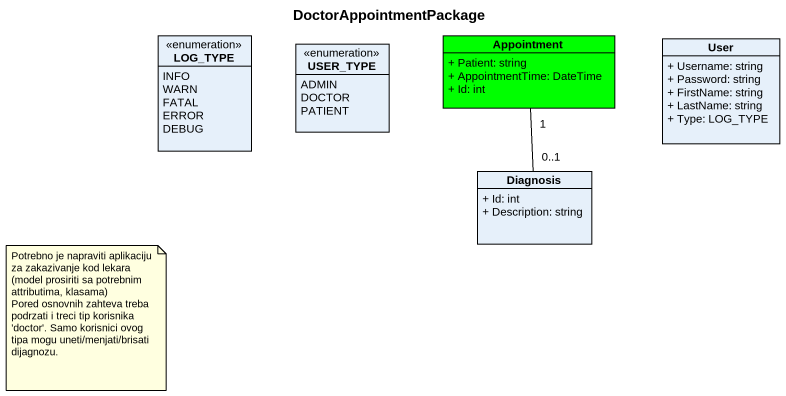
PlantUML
@startuml
title DoctorAppointmentPackage
hide circle
hide empty members
skinparam classAttributeIconSize 0
enum LOG_TYPE {
  INFO
  WARN
  FATAL
  ERROR
  DEBUG
}
enum USER_TYPE {
  ADMIN
  DOCTOR
  PATIENT
}
class Appointment #00FF00 {
  + Patient: string
  + AppointmentTime: DateTime
  + Id: int
}
class User {
  + Username: string
  + Password: string
  + FirstName: string
  + LastName: string
  + Type: LOG_TYPE
}
class Diagnosis {
  + Id: int
  + Description: string
}
Appointment "1" -- "0..1" Diagnosis
note as N1
  Potrebno je napraviti aplikaciju za zakazivanje kod lekara (model prosiriti sa potrebnim attributima, klasama)
  Pored osnovnih zahteva treba podrzati i treci tip korisnika 'doctor'. Samo korisnici ovog tipa mogu uneti/menjati/brisati dijagnozu.
end note
@enduml
